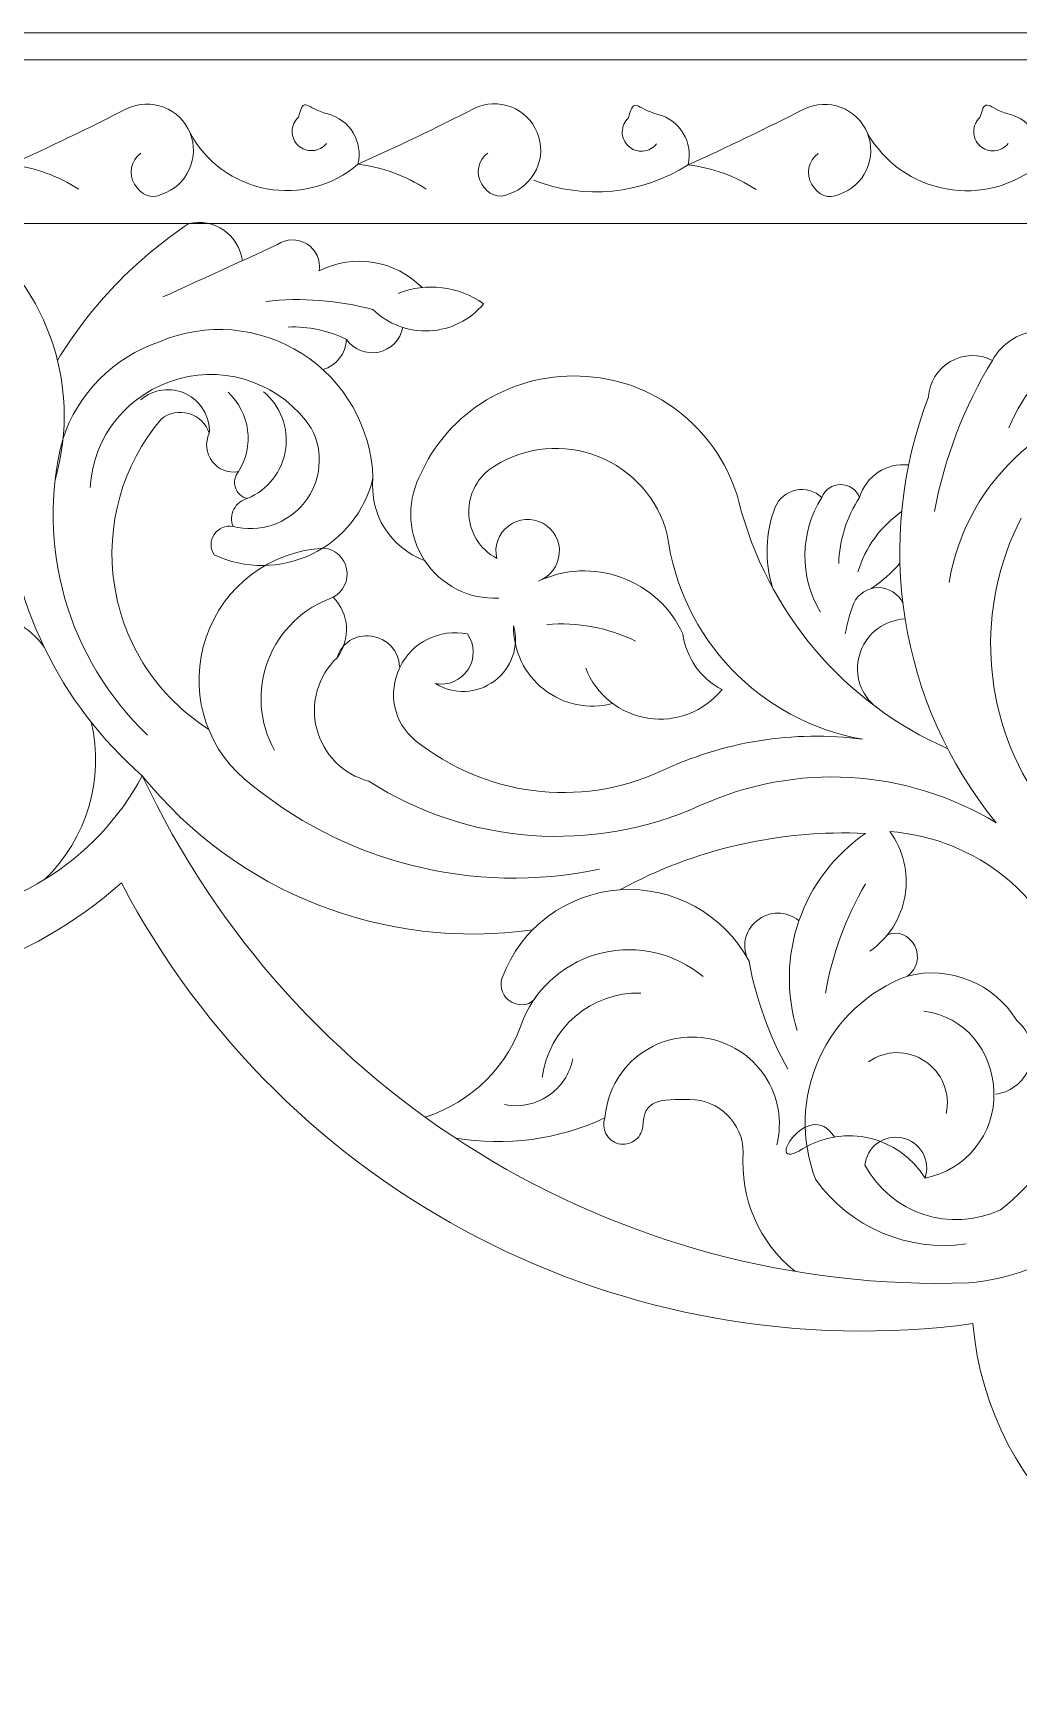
# Model space of a CAD drawing. Header units: millimetres. Extents: x 4613 to 4857, y 4354 to 4620.
# Drawn here: x 4739.7 to 4776.2, y 4558.8 to 4619.8 of the extents above; entities that cross this region are included whole.
import ezdxf

# ---------------------------------------------------------------- set-up
doc = ezdxf.new("R2010")
doc.units = ezdxf.units.MM
doc.header["$MEASUREMENT"] = 0
doc.layers.add('Layer 1', color=18, linetype='Continuous', true_color=0x000000)

msp = doc.modelspace()

# ---------------------------------------------------------------- linework, layer by layer
at = {"layer": 'Layer 1', "lineweight": 9}
for points, knots in [([(4613.246, 4619.823), (4613.246, 4619.823), (4857.246, 4619.823), (4857.246, 4619.823), (4857.246, 4619.823), (4857.246, 4497.823), (4857.246, 4497.823), (4857.246, 4497.823), (4613.246, 4497.823), (4613.246, 4497.823), (4613.246, 4497.823), (4613.246, 4619.823), (4613.246, 4619.823)], [0, 0, 0, 0, 0.25, 0.25, 0.25, 0.5, 0.5, 0.5, 0.75, 0.75, 0.75, 1, 1, 1, 1]), ([(4744.474, 4613.848), (4744.923, 4613.998), (4745.29, 4614.328), (4745.488, 4614.758), (4745.686, 4615.189), (4745.698, 4615.679), (4745.519, 4616.118), (4745.34, 4616.557), (4744.988, 4616.902), (4744.546, 4617.072), (4744.104, 4617.242), (4743.613, 4617.223), (4743.187, 4617.017)], [0, 0, 0, 0, 0.2, 0.2, 0.2, 0.4, 0.4, 0.4, 0.6, 0.6, 0.6, 1, 1, 1, 1]), ([(4751.738, 4614.956), (4751.942, 4615.779), (4751.442, 4616.613), (4750.62, 4616.822), (4749.798, 4617.032), (4749.749, 4617.521), (4749.534, 4616.7)], [0, 0, 0, 0, 0.333333, 0.333333, 0.333333, 1, 1, 1, 1]), ([(4757.336, 4613.857), (4757.785, 4614.007), (4758.152, 4614.337), (4758.35, 4614.767), (4758.548, 4615.198), (4758.559, 4615.689), (4758.381, 4616.127), (4758.202, 4616.566), (4757.85, 4616.911), (4757.408, 4617.081), (4756.966, 4617.251), (4756.475, 4617.232), (4756.049, 4617.026)], [0, 0, 0, 0, 0.2, 0.2, 0.2, 0.4, 0.4, 0.4, 0.6, 0.6, 0.6, 1, 1, 1, 1]), ([(4763.963, 4614.937), (4764.167, 4615.761), (4763.667, 4616.595), (4762.845, 4616.804), (4762.023, 4617.013), (4761.974, 4617.502), (4761.759, 4616.681)], [0, 0, 0, 0, 0.333333, 0.333333, 0.333333, 1, 1, 1, 1]), ([(4769.561, 4613.839), (4770.01, 4613.989), (4770.377, 4614.318), (4770.575, 4614.749), (4770.773, 4615.179), (4770.784, 4615.67), (4770.606, 4616.109), (4770.427, 4616.548), (4770.075, 4616.893), (4769.633, 4617.063), (4769.191, 4617.233), (4768.7, 4617.213), (4768.274, 4617.007)], [0, 0, 0, 0, 0.2, 0.2, 0.2, 0.4, 0.4, 0.4, 0.6, 0.6, 0.6, 1, 1, 1, 1]), ([(4776.98, 4614.946), (4777.184, 4615.77), (4776.685, 4616.604), (4775.863, 4616.813), (4775.04, 4617.023), (4774.991, 4617.511), (4774.777, 4616.69)], [0, 0, 0, 0, 0.333333, 0.333333, 0.333333, 1, 1, 1, 1]), ([(4749.534, 4616.7), (4749.387, 4616.565), (4749.303, 4616.375), (4749.302, 4616.176), (4749.301, 4615.976), (4749.383, 4615.786), (4749.529, 4615.651), (4749.675, 4615.515), (4749.872, 4615.447), (4750.07, 4615.462), (4750.269, 4615.477), (4750.452, 4615.574), (4750.575, 4615.731)], [0, 0, 0, 0, 0.2, 0.2, 0.2, 0.4, 0.4, 0.4, 0.6, 0.6, 0.6, 1, 1, 1, 1]), ([(4761.759, 4616.681), (4761.612, 4616.547), (4761.528, 4616.357), (4761.527, 4616.157), (4761.526, 4615.958), (4761.608, 4615.768), (4761.754, 4615.632), (4761.9, 4615.496), (4762.097, 4615.428), (4762.295, 4615.443), (4762.494, 4615.459), (4762.677, 4615.556), (4762.8, 4615.712)], [0, 0, 0, 0, 0.2, 0.2, 0.2, 0.4, 0.4, 0.4, 0.6, 0.6, 0.6, 1, 1, 1, 1]), ([(4774.777, 4616.69), (4774.629, 4616.556), (4774.545, 4616.366), (4774.545, 4616.166), (4774.544, 4615.967), (4774.626, 4615.777), (4774.772, 4615.641), (4774.918, 4615.506), (4775.114, 4615.437), (4775.313, 4615.453), (4775.512, 4615.468), (4775.694, 4615.565), (4775.818, 4615.721)], [0, 0, 0, 0, 0.2, 0.2, 0.2, 0.4, 0.4, 0.4, 0.6, 0.6, 0.6, 1, 1, 1, 1]), ([(4745.519, 4616.118), (4746.102, 4615.035), (4747.145, 4614.275), (4748.354, 4614.05), (4749.564, 4613.825), (4750.804, 4614.155), (4751.738, 4614.956)], [0, 0, 0, 0, 0.333333, 0.333333, 0.333333, 1, 1, 1, 1]), ([(4770.606, 4616.109), (4771.226, 4615.022), (4772.295, 4614.265), (4773.526, 4614.042), (4774.757, 4613.819), (4776.018, 4614.147), (4776.98, 4614.946)], [0, 0, 0, 0, 0.333333, 0.333333, 0.333333, 1, 1, 1, 1]), ([(4743.693, 4615.363), (4743.327, 4615.099), (4743.227, 4614.599), (4743.462, 4614.214), (4743.697, 4613.83), (4744.073, 4613.642), (4744.474, 4613.848)], [0, 0, 0, 0, 0.333333, 0.333333, 0.333333, 1, 1, 1, 1]), ([(4756.555, 4615.373), (4756.189, 4615.109), (4756.088, 4614.608), (4756.324, 4614.223), (4756.559, 4613.839), (4756.934, 4613.652), (4757.336, 4613.857)], [0, 0, 0, 0, 0.333333, 0.333333, 0.333333, 1, 1, 1, 1]), ([(4768.78, 4615.354), (4768.414, 4615.09), (4768.313, 4614.589), (4768.549, 4614.205), (4768.784, 4613.821), (4769.159, 4613.633), (4769.561, 4613.839)], [0, 0, 0, 0, 0.333333, 0.333333, 0.333333, 1, 1, 1, 1]), ([(4747.459, 4611.383), (4747.398, 4611.839), (4747.148, 4612.249), (4746.77, 4612.51), (4746.391, 4612.772), (4745.923, 4612.862), (4745.475, 4612.757)], [0, 0, 0, 0, 0.333333, 0.333333, 0.333333, 1, 1, 1, 1]), ([(4750.305, 4611.011), (4750.363, 4611.404), (4750.182, 4611.793), (4749.845, 4612.003), (4749.509, 4612.213), (4749.085, 4612.207), (4748.758, 4611.983)], [0, 0, 0, 0, 0.333333, 0.333333, 0.333333, 1, 1, 1, 1]), ([(4752.296, 4609.573), (4752.854, 4609.028), (4753.614, 4608.742), (4754.393, 4608.783), (4755.171, 4608.823), (4755.895, 4609.185), (4756.393, 4609.785)], [0, 0, 0, 0, 0.333333, 0.333333, 0.333333, 1, 1, 1, 1]), ([(4752.295, 4603.336), (4752.23, 4605.211), (4751.245, 4606.934), (4749.662, 4607.942), (4748.078, 4608.949), (4746.115, 4609.117), (4744.389, 4608.381)], [0, 0, 0, 0, 0.333333, 0.333333, 0.333333, 1, 1, 1, 1]), ([(4751.312, 4608.465), (4751.579, 4608.082), (4752.05, 4607.898), (4752.507, 4607.997), (4752.963, 4608.096), (4753.313, 4608.451), (4753.397, 4608.91)], [0, 0, 0, 0, 0.333333, 0.333333, 0.333333, 1, 1, 1, 1]), ([(4778.416, 4608.338), (4777.923, 4608.722), (4777.287, 4608.871), (4776.675, 4608.746), (4776.063, 4608.62), (4775.539, 4608.237), (4775.236, 4607.69)], [0, 0, 0, 0, 0.333333, 0.333333, 0.333333, 1, 1, 1, 1]), ([(4750.011, 4605.178), (4748.938, 4606.78), (4746.961, 4607.515), (4745.102, 4607.004), (4743.244, 4606.493), (4741.924, 4604.9), (4741.821, 4602.976)], [0, 0, 0, 0, 0.333333, 0.333333, 0.333333, 1, 1, 1, 1]), ([(4775.236, 4607.69), (4774.745, 4607.938), (4774.162, 4607.923), (4773.685, 4607.648), (4773.208, 4607.374), (4772.902, 4606.882), (4772.87, 4606.333)], [0, 0, 0, 0, 0.333333, 0.333333, 0.333333, 1, 1, 1, 1]), ([(4765.848, 4602.448), (4765.153, 4605.038), (4762.893, 4606.904), (4760.217, 4607.095), (4757.542, 4607.287), (4755.065, 4605.822), (4754.008, 4603.357)], [0, 0, 0, 0, 0.333333, 0.333333, 0.333333, 1, 1, 1, 1]), ([(4746.233, 4604.986), (4746.266, 4605.603), (4745.925, 4606.178), (4745.37, 4606.447), (4744.814, 4606.716), (4744.16, 4606.633), (4743.696, 4606.226)], [0, 0, 0, 0, 0.333333, 0.333333, 0.333333, 1, 1, 1, 1]), ([(4747.64, 4602.566), (4748.397, 4602.88), (4748.934, 4603.568), (4749.056, 4604.378), (4749.179, 4605.188), (4748.875, 4605.999), (4748.246, 4606.523)], [0, 0, 0, 0, 0.333333, 0.333333, 0.333333, 1, 1, 1, 1]), ([(4744.446, 4605.511), (4743.009, 4603.806), (4742.379, 4601.563), (4742.719, 4599.359), (4743.059, 4597.155), (4744.325, 4595.213), (4746.209, 4594.021)], [0, 0, 0, 0, 0.333333, 0.333333, 0.333333, 1, 1, 1, 1]), ([(4746.233, 4604.986), (4746.117, 4605.34), (4745.834, 4605.614), (4745.476, 4605.718), (4745.119, 4605.823), (4744.735, 4605.746), (4744.446, 4605.511)], [0, 0, 0, 0, 0.333333, 0.333333, 0.333333, 1, 1, 1, 1]), ([(4746.233, 4604.986), (4746.07, 4604.646), (4746.111, 4604.243), (4746.34, 4603.944), (4746.569, 4603.644), (4746.942, 4603.497), (4747.313, 4603.565)], [0, 0, 0, 0, 0.333333, 0.333333, 0.333333, 1, 1, 1, 1]), ([(4747.112, 4601.538), (4748.089, 4601.28), (4749.127, 4601.626), (4749.754, 4602.419), (4750.381, 4603.212), (4750.487, 4604.286), (4750.011, 4605.178)], [0, 0, 0, 0, 0.333333, 0.333333, 0.333333, 1, 1, 1, 1]), ([(4763.197, 4601.23), (4762.856, 4602.55), (4761.904, 4603.627), (4760.636, 4604.129), (4759.368, 4604.63), (4757.945, 4604.5), (4756.794, 4603.771)], [0, 0, 0, 0, 0.333333, 0.333333, 0.333333, 1, 1, 1, 1]), ([(4756.794, 4603.771), (4756.186, 4603.404), (4755.823, 4602.74), (4755.842, 4602.03), (4755.861, 4601.321), (4756.254, 4600.681), (4756.881, 4600.349)], [0, 0, 0, 0, 0.333333, 0.333333, 0.333333, 1, 1, 1, 1]), ([(4746.409, 4600.485), (4747.559, 4599.946), (4748.892, 4599.956), (4750.034, 4600.511), (4751.177, 4601.066), (4752.006, 4602.099), (4752.295, 4603.336)], [0, 0, 0, 0, 0.333333, 0.333333, 0.333333, 1, 1, 1, 1]), ([(4747.313, 4603.565), (4747.176, 4603.401), (4747.133, 4603.177), (4747.2, 4602.974), (4747.267, 4602.771), (4747.432, 4602.617), (4747.64, 4602.566)], [0, 0, 0, 0, 0.333333, 0.333333, 0.333333, 1, 1, 1, 1]), ([(4754.008, 4603.357), (4753.524, 4602.367), (4753.6, 4601.195), (4754.207, 4600.275), (4754.813, 4599.355), (4755.85, 4598.824), (4756.951, 4598.879)], [0, 0, 0, 0, 0.333333, 0.333333, 0.333333, 1, 1, 1, 1]), ([(4770.319, 4602.609), (4770.205, 4602.899), (4769.924, 4603.089), (4769.613, 4603.088), (4769.301, 4603.086), (4769.025, 4602.9), (4768.914, 4602.609)], [0, 0, 0, 0, 0.333333, 0.333333, 0.333333, 1, 1, 1, 1]), ([(4747.64, 4602.566), (4747.426, 4602.511), (4747.245, 4602.367), (4747.144, 4602.17), (4747.043, 4601.973), (4747.031, 4601.744), (4747.112, 4601.538)], [0, 0, 0, 0, 0.333333, 0.333333, 0.333333, 1, 1, 1, 1]), ([(4768.914, 4602.609), (4768.658, 4602.851), (4768.3, 4602.952), (4767.956, 4602.879), (4767.612, 4602.806), (4767.327, 4602.571), (4767.191, 4602.247)], [0, 0, 0, 0, 0.333333, 0.333333, 0.333333, 1, 1, 1, 1]), ([(4758.422, 4599.509), (4758.859, 4599.667), (4759.163, 4600.066), (4759.197, 4600.529), (4759.232, 4600.993), (4758.998, 4601.43), (4758.589, 4601.651), (4758.181, 4601.871), (4757.68, 4601.832), (4757.312, 4601.549), (4756.943, 4601.266), (4756.773, 4600.801), (4756.881, 4600.349)], [0, 0, 0, 0, 0.2, 0.2, 0.2, 0.4, 0.4, 0.4, 0.6, 0.6, 0.6, 1, 1, 1, 1]), ([(4747.112, 4601.538), (4746.84, 4601.587), (4746.566, 4601.47), (4746.413, 4601.24), (4746.261, 4601.01), (4746.258, 4600.715), (4746.409, 4600.485)], [0, 0, 0, 0, 0.333333, 0.333333, 0.333333, 1, 1, 1, 1]), ([(4750.475, 4600.733), (4748.485, 4600.625), (4746.76, 4599.319), (4746.118, 4597.432), (4745.476, 4595.546), (4746.017, 4593.483), (4747.528, 4592.184)], [0, 0, 0, 0, 0.333333, 0.333333, 0.333333, 1, 1, 1, 1]), ([(4750.825, 4598.911), (4751.203, 4599.113), (4751.404, 4599.538), (4751.32, 4599.958), (4751.236, 4600.377), (4750.901, 4600.692), (4750.475, 4600.733)], [0, 0, 0, 0, 0.333333, 0.333333, 0.333333, 1, 1, 1, 1]), ([(4763.775, 4597.55), (4763.326, 4598.522), (4762.509, 4599.275), (4761.503, 4599.642), (4760.497, 4600.01), (4759.391, 4599.963), (4758.422, 4599.509)], [0, 0, 0, 0, 0.333333, 0.333333, 0.333333, 1, 1, 1, 1]), ([(4750.825, 4598.911), (4749.716, 4598.528), (4748.833, 4597.673), (4748.413, 4596.577), (4747.994, 4595.48), (4748.079, 4594.26), (4748.65, 4593.235)], [0, 0, 0, 0, 0.333333, 0.333333, 0.333333, 1, 1, 1, 1]), ([(4771.924, 4598.687), (4771.758, 4599.041), (4771.402, 4599.267), (4771.011, 4599.268), (4770.62, 4599.268), (4770.267, 4599.047), (4770.101, 4598.692)], [0, 0, 0, 0, 0.333333, 0.333333, 0.333333, 1, 1, 1, 1]), ([(4740.122, 4597.059), (4739.574, 4597.831), (4738.696, 4598.302), (4737.75, 4598.331), (4736.803, 4598.359), (4735.902, 4597.947), (4735.309, 4597.209)], [0, 0, 0, 0, 0.333333, 0.333333, 0.333333, 1, 1, 1, 1]), ([(4755.793, 4597.55), (4754.771, 4597.763), (4753.736, 4597.249), (4753.287, 4596.307), (4752.838, 4595.365), (4753.055, 4594.268), (4753.863, 4593.608)], [0, 0, 0, 0, 0.333333, 0.333333, 0.333333, 1, 1, 1, 1]), ([(4754.609, 4595.71), (4755.287, 4595.291), (4756.152, 4595.328), (4756.791, 4595.806), (4757.429, 4596.283), (4757.714, 4597.088), (4757.503, 4597.856)], [0, 0, 0, 0, 0.333333, 0.333333, 0.333333, 1, 1, 1, 1]), ([(4757.503, 4597.856), (4757.485, 4596.939), (4757.9, 4596.066), (4758.622, 4595.499), (4759.344, 4594.933), (4760.284, 4594.737), (4761.171, 4594.973)], [0, 0, 0, 0, 0.333333, 0.333333, 0.333333, 1, 1, 1, 1]), ([(4772.005, 4598.107), (4771.257, 4598.075), (4770.603, 4597.594), (4770.351, 4596.89), (4770.098, 4596.185), (4770.287, 4595.407), (4770.845, 4594.908)], [0, 0, 0, 0, 0.333333, 0.333333, 0.333333, 1, 1, 1, 1]), ([(4753.281, 4596.336), (4753.258, 4596.92), (4752.815, 4597.401), (4752.235, 4597.47), (4751.655, 4597.54), (4751.126, 4597.23), (4750.966, 4596.669)], [0, 0, 0, 0, 0.333333, 0.333333, 0.333333, 1, 1, 1, 1]), ([(4754.609, 4595.71), (4755.082, 4595.623), (4755.561, 4595.832), (4755.82, 4596.237), (4756.078, 4596.643), (4756.071, 4597.157), (4755.793, 4597.55)], [0, 0, 0, 0, 0.333333, 0.333333, 0.333333, 1, 1, 1, 1]), ([(4750.966, 4596.669), (4750.255, 4595.992), (4749.966, 4594.984), (4750.212, 4594.034), (4750.457, 4593.084), (4751.188, 4592.345), (4752.137, 4592.098)], [0, 0, 0, 0, 0.333333, 0.333333, 0.333333, 1, 1, 1, 1]), ([(4760.179, 4596.28), (4760.559, 4595.296), (4761.436, 4594.59), (4762.478, 4594.429), (4763.521, 4594.268), (4764.563, 4594.668), (4765.222, 4595.491)], [0, 0, 0, 0, 0.333333, 0.333333, 0.333333, 1, 1, 1, 1]), ([(4770.692, 4585.79), (4771.39, 4586.273), (4771.863, 4587.018), (4772.002, 4587.856), (4772.141, 4588.693), (4771.938, 4589.548), (4771.433, 4590.231)], [0, 0, 0, 0, 0.333333, 0.333333, 0.333333, 1, 1, 1, 1]), ([(4775.531, 4576.211), (4778.112, 4578.183), (4779.207, 4581.545), (4778.282, 4584.659), (4777.357, 4587.773), (4774.673, 4589.987), (4771.433, 4590.231)], [0, 0, 0, 0, 0.333333, 0.333333, 0.333333, 1, 1, 1, 1]), ([(4766.225, 4585.42), (4765.292, 4587.168), (4763.419, 4588.205), (4761.442, 4588.068), (4759.465, 4587.93), (4757.764, 4586.672), (4757.084, 4584.811)], [0, 0, 0, 0, 0.333333, 0.333333, 0.333333, 1, 1, 1, 1]), ([(4768.073, 4586.921), (4767.621, 4587.303), (4766.959, 4587.303), (4766.507, 4586.92), (4766.055, 4586.537), (4765.921, 4585.928), (4766.225, 4585.42)], [0, 0, 0, 0, 0.333333, 0.333333, 0.333333, 1, 1, 1, 1]), ([(4764.524, 4584.852), (4763.491, 4585.719), (4762.109, 4586.047), (4760.797, 4585.737), (4759.485, 4585.427), (4758.4, 4584.524), (4757.864, 4583.287)], [0, 0, 0, 0, 0.333333, 0.333333, 0.333333, 1, 1, 1, 1]), ([(4772.087, 4584.875), (4772.45, 4585.123), (4772.567, 4585.604), (4772.358, 4585.991), (4772.15, 4586.377), (4771.759, 4586.57), (4771.353, 4586.404)], [0, 0, 0, 0, 0.333333, 0.333333, 0.333333, 1, 1, 1, 1]), ([(4774.359, 4573.502), (4777.253, 4573.769), (4779.808, 4575.501), (4781.127, 4578.09), (4782.447, 4580.68), (4782.361, 4583.742), (4780.876, 4586.24)], [0, 0, 0, 0, 0.333333, 0.333333, 0.333333, 1, 1, 1, 1]), ([(4757.084, 4584.811), (4756.951, 4584.457), (4757.112, 4584.061), (4757.453, 4583.9), (4757.795, 4583.739), (4758.151, 4583.788), (4758.34, 4584.115)], [0, 0, 0, 0, 0.333333, 0.333333, 0.333333, 1, 1, 1, 1]), ([(4772.087, 4584.875), (4770.633, 4584.331), (4769.456, 4583.229), (4768.818, 4581.813), (4768.18, 4580.398), (4768.131, 4578.793), (4768.687, 4577.343)], [0, 0, 0, 0, 0.333333, 0.333333, 0.333333, 1, 1, 1, 1]), ([(4772.741, 4577.386), (4774.258, 4577.676), (4775.34, 4579.024), (4775.293, 4580.568), (4775.247, 4582.111), (4774.229, 4583.371), (4772.698, 4583.569)], [0, 0, 0, 0, 0.333333, 0.333333, 0.333333, 1, 1, 1, 1]), ([(4775.355, 4580.496), (4775.967, 4580.576), (4776.473, 4581.012), (4776.642, 4581.606), (4776.811, 4582.2), (4776.62, 4582.83), (4776.142, 4583.221)], [0, 0, 0, 0, 0.333333, 0.333333, 0.333333, 1, 1, 1, 1]), ([(4767.254, 4578.614), (4767.468, 4579.493), (4767.305, 4580.422), (4766.803, 4581.175), (4766.301, 4581.928), (4765.511, 4582.435), (4764.617, 4582.576), (4763.723, 4582.716), (4762.811, 4582.476), (4762.102, 4581.913), (4761.394, 4581.351), (4760.953, 4580.522), (4760.887, 4579.619)], [0, 0, 0, 0, 0.2, 0.2, 0.2, 0.4, 0.4, 0.4, 0.6, 0.6, 0.6, 1, 1, 1, 1]), ([(4757.167, 4580.113), (4757.728, 4579.999), (4758.31, 4580.115), (4758.785, 4580.434), (4759.259, 4580.753), (4759.586, 4581.246), (4759.692, 4581.808)], [0, 0, 0, 0, 0.333333, 0.333333, 0.333333, 1, 1, 1, 1]), ([(4773.526, 4579.781), (4773.688, 4580.53), (4773.374, 4581.302), (4772.734, 4581.724), (4772.094, 4582.146), (4771.273, 4582.141), (4770.649, 4581.697)], [0, 0, 0, 0, 0.333333, 0.333333, 0.333333, 1, 1, 1, 1]), ([(4766.01, 4578.343), (4765.994, 4579.425), (4765.113, 4580.294), (4764.031, 4580.297), (4762.948, 4580.3), (4762.308, 4580.351), (4762.285, 4579.269)], [0, 0, 0, 0, 0.333333, 0.333333, 0.333333, 1, 1, 1, 1]), ([(4772.741, 4577.386), (4771.786, 4578.937), (4769.756, 4579.421), (4768.204, 4578.467), (4766.652, 4577.514), (4768.432, 4580.462), (4769.384, 4578.91)], [0, 0, 0, 0, 0.333333, 0.333333, 0.333333, 1, 1, 1, 1]), ([(4760.887, 4579.619), (4760.815, 4579.426), (4760.829, 4579.211), (4760.925, 4579.028), (4761.022, 4578.845), (4761.19, 4578.712), (4761.39, 4578.662), (4761.591, 4578.612), (4761.803, 4578.65), (4761.974, 4578.766), (4762.145, 4578.882), (4762.258, 4579.064), (4762.285, 4579.269)], [0, 0, 0, 0, 0.2, 0.2, 0.2, 0.4, 0.4, 0.4, 0.6, 0.6, 0.6, 1, 1, 1, 1]), ([(4772.741, 4577.386), (4772.847, 4577.696), (4772.815, 4578.036), (4772.654, 4578.321), (4772.493, 4578.606), (4772.219, 4578.808), (4771.899, 4578.877), (4771.579, 4578.946), (4771.245, 4578.874), (4770.981, 4578.68), (4770.717, 4578.487), (4770.548, 4578.191), (4770.518, 4577.865)], [0, 0, 0, 0, 0.2, 0.2, 0.2, 0.4, 0.4, 0.4, 0.6, 0.6, 0.6, 1, 1, 1, 1])]:
    msp.add_open_spline(points, degree=3, knots=knots, dxfattribs=at)
for points in [[(4715.246, 4618.823), (4715.246, 4618.823), (4815.246, 4618.823), (4815.246, 4618.823)], [(4738.876, 4614.946), (4740.33, 4615.6), (4741.768, 4616.29), (4743.187, 4617.017)], [(4751.738, 4614.956), (4753.192, 4615.609), (4754.629, 4616.299), (4756.049, 4617.026)], [(4763.963, 4614.937), (4765.417, 4615.591), (4766.854, 4616.281), (4768.274, 4617.007)], [(4741.4, 4614.029), (4740.639, 4614.523), (4739.776, 4614.837), (4738.876, 4614.946)], [(4754.262, 4614.039), (4753.501, 4614.532), (4752.638, 4614.846), (4751.738, 4614.956)], [(4758.237, 4614.366), (4760.127, 4613.629), (4762.255, 4613.84), (4763.963, 4614.937)], [(4766.487, 4614.02), (4765.726, 4614.514), (4764.863, 4614.827), (4763.963, 4614.937)], [(4715.246, 4612.757), (4715.246, 4612.757), (4809.181, 4612.757), (4809.181, 4612.757)], [(4740.526, 4603.263), (4741.551, 4606.845), (4740.158, 4610.676), (4737.069, 4612.757)], [(4745.475, 4612.757), (4743.501, 4611.443), (4741.84, 4609.713), (4740.609, 4607.687)], [(4744.513, 4610.04), (4745.931, 4610.681), (4747.346, 4611.329), (4748.758, 4611.983)], [(4754.113, 4610.387), (4753.113, 4611.399), (4751.576, 4611.652), (4750.305, 4611.011)], [(4756.393, 4609.785), (4755.469, 4610.44), (4754.278, 4610.586), (4753.224, 4610.172)], [(4752.296, 4609.573), (4751.001, 4609.918), (4749.653, 4610.021), (4748.321, 4609.876)], [(4782.272, 4609.599), (4779.454, 4609.511), (4776.946, 4607.793), (4775.85, 4605.195)], [(4751.312, 4608.465), (4750.642, 4608.798), (4749.899, 4608.955), (4749.151, 4608.924)], [(4744.389, 4608.381), (4742.69, 4607.806), (4741.362, 4606.466), (4740.803, 4604.762)], [(4750.444, 4607.348), (4750.946, 4607.491), (4751.298, 4607.943), (4751.312, 4608.465)], [(4775.236, 4607.69), (4774.188, 4605.967), (4773.46, 4604.07), (4773.089, 4602.088)], [(4747.313, 4603.565), (4747.91, 4604.512), (4747.749, 4605.749), (4746.927, 4606.51)], [(4772.87, 4606.333), (4770.821, 4601.001), (4771.774, 4594.986), (4775.376, 4590.553)], [(4781.463, 4606.36), (4777.544, 4606.203), (4774.274, 4603.324), (4773.63, 4599.455)], [(4740.803, 4604.762), (4739.792, 4600.808), (4740.992, 4596.62), (4743.947, 4593.805)], [(4772.132, 4603.813), (4771.315, 4603.905), (4770.551, 4603.398), (4770.319, 4602.609)], [(4752.295, 4603.336), (4752.154, 4601.999), (4752.939, 4600.74), (4754.201, 4600.278)], [(4738.669, 4602.866), (4738.84, 4598.794), (4740.676, 4594.973), (4743.752, 4592.298)], [(4768.914, 4602.609), (4768.104, 4601.31), (4768.086, 4599.67), (4768.868, 4598.354)], [(4770.319, 4602.609), (4769.839, 4601.88), (4769.571, 4601.033), (4769.546, 4600.161)], [(4765.848, 4602.448), (4766.881, 4598.369), (4769.731, 4594.995), (4773.581, 4593.298)], [(4767.191, 4602.247), (4766.83, 4601.294), (4766.795, 4600.248), (4767.091, 4599.273)], [(4771.876, 4602.086), (4771.098, 4601.545), (4770.528, 4600.756), (4770.257, 4599.849)], [(4776.301, 4601.841), (4774.609, 4598.543), (4774.83, 4594.591), (4776.884, 4591.504)], [(4763.197, 4601.23), (4763.692, 4597.391), (4766.621, 4594.32), (4770.434, 4593.65)], [(4770.749, 4599.235), (4771.149, 4599.495), (4771.507, 4599.813), (4771.813, 4600.178)], [(4750.966, 4596.669), (4751.484, 4597.347), (4751.424, 4598.303), (4750.825, 4598.911)], [(4770.101, 4598.692), (4769.96, 4598.325), (4769.855, 4597.945), (4769.788, 4597.558)], [(4762.021, 4597.287), (4760.999, 4597.783), (4759.863, 4597.995), (4758.731, 4597.9)], [(4763.775, 4597.55), (4763.89, 4596.667), (4764.43, 4595.898), (4765.222, 4595.491)], [(4740.143, 4588.462), (4741.702, 4589.963), (4742.355, 4592.171), (4741.862, 4594.277)], [(4770.434, 4593.65), (4767.87, 4593.985), (4765.265, 4593.568), (4762.934, 4592.448)], [(4753.863, 4593.608), (4756.429, 4591.544), (4759.932, 4591.095), (4762.934, 4592.448)], [(4775.376, 4590.553), (4772.048, 4592.566), (4767.944, 4592.805), (4764.406, 4591.188)], [(4735.092, 4586.973), (4738.73, 4587.054), (4742.039, 4589.087), (4743.752, 4592.298)], [(4743.752, 4592.298), (4749.282, 4580.472), (4761.31, 4573.078), (4774.359, 4573.502)], [(4743.752, 4592.298), (4747.226, 4587.972), (4752.721, 4585.802), (4758.213, 4586.591)], [(4747.528, 4592.184), (4751.159, 4589.09), (4756.013, 4587.852), (4760.681, 4588.832)], [(4752.137, 4592.098), (4755.811, 4589.738), (4760.425, 4589.394), (4764.406, 4591.188)], [(4770.534, 4590.158), (4767.375, 4590.306), (4764.237, 4589.587), (4761.457, 4588.079)], [(4770.534, 4590.158), (4768.185, 4588.537), (4767.161, 4585.58), (4768.01, 4582.855)], [(4730.682, 4584.208), (4735.172, 4583.859), (4739.608, 4585.344), (4742.982, 4588.326)], [(4742.982, 4588.326), (4749.023, 4576.793), (4761.612, 4570.266), (4774.517, 4571.993)], [(4770.538, 4588.291), (4769.801, 4587.042), (4769.298, 4585.669), (4769.055, 4584.239)], [(4766.225, 4585.42), (4766.483, 4584.017), (4766.968, 4582.666), (4767.661, 4581.42)], [(4776.142, 4583.221), (4775.298, 4584.602), (4773.656, 4585.273), (4772.087, 4584.875)], [(4762.217, 4584.243), (4760.375, 4584.289), (4758.797, 4582.94), (4758.56, 4581.113)], [(4754.225, 4579.648), (4755.96, 4580.195), (4757.318, 4581.552), (4757.864, 4583.287)], [(4755.35, 4578.872), (4757.229, 4578.549), (4759.161, 4578.81), (4760.887, 4579.619)], [(4766.01, 4578.343), (4765.881, 4576.647), (4766.595, 4574.998), (4767.921, 4573.933)], [(4770.518, 4577.865), (4771.486, 4576.069), (4773.685, 4575.341), (4775.531, 4576.211)], [(4768.687, 4577.343), (4769.954, 4575.564), (4772.105, 4574.64), (4774.267, 4574.948)], [(4774.517, 4571.993), (4775.064, 4565.553), (4780.696, 4560.763), (4787.139, 4561.275)]]:
    msp.add_open_spline(points, degree=3, dxfattribs=at)

doc.saveas('drawing.dxf')
